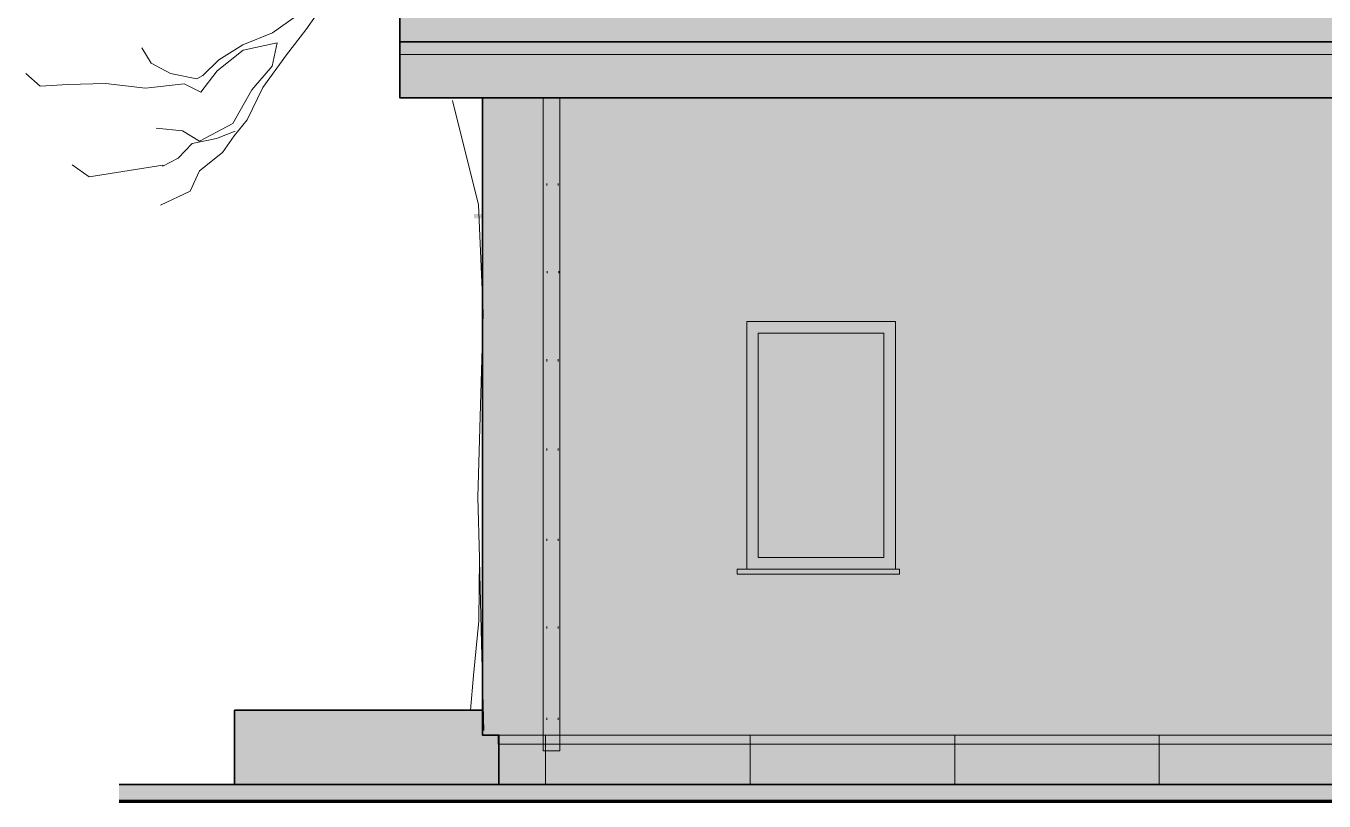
# Model space of a CAD drawing. Header units: millimetres. Extents: x -13512 to 8923, y -6533 to 5096.
# Drawn here: x -7249 to -6463, y -3096 to -2627 of the extents above; entities that cross this region are included whole.
import ezdxf

# ---------------------------------------------------------------- set-up
doc = ezdxf.new("R2010")
doc.units = ezdxf.units.MM
for name, color, linetype, lineweight in [('A-ELEWACJA CIENKA', 11, 'Continuous', 13), ('A-murowane', 3, 'Continuous', 35), ('A-RYS ELEWACJI', 30, 'Continuous', 35), ('A-wykończenie', 4, 'Continuous', 5), ('B-CIENIE', 251, 'Continuous', 0), ('B-DACHÓWKA', 250, 'Continuous', 0), ('B-materiały', 9, 'Continuous', 0), ('B-STOLARKA OKIENNA', 32, 'Continuous', 0), ('B-SZKŁO', 153, 'Continuous', 0)]:
    doc.layers.add(name, color=color, linetype=linetype, lineweight=lineweight)
doc.layers.add('B-BIAŁY ELEM', color=7, linetype='Continuous', lineweight=0, true_color=0xf0f0f0)

# ---------------------------------------------------------------- blocks, each defined once
blk = doc.blocks.new('A$C78E45FC7')
at = {"layer": 'A-ELEWACJA CIENKA'}
h = blk.add_hatch(dxfattribs=at)
h.set_pattern_fill('ANGLE', color=256)
h.set_pattern_definition([(0, (8985.34, 2658.096), (0, 6.985), [5.08, -1.905]), (90, (8985.34, 2658.096), (-6.985, 4e-16), [5.08, -1.905])])
h.paths.add_polyline_path([(10, -51.86), (0, -51.86), (0, -53.14), (10, -53.14)])
h.paths.add_polyline_path([(0, -51.86), (-1.09, -51.86), (-1.09, -53.14), (0, -53.14)])
h.paths.add_polyline_path([(11.15, -51.86), (10, -51.86), (10, -53.14), (11.15, -53.14)])
h = blk.add_hatch(dxfattribs=at)
h.set_pattern_fill('ANGLE', color=256)
h.set_pattern_definition([(0, (8985.6306, 2604.956), (0, 6.985), [5.08, -1.905]), (90, (8985.6306, 2604.956), (-6.985, 4e-16), [5.08, -1.905])])
h.paths.add_polyline_path([(10.29, -105), (0.29, -105), (0.29, -106.28), (10.29, -106.28)])
h.paths.add_polyline_path([(0.29, -105), (-0.8, -105), (-0.8, -106.28), (0.29, -106.28)])
h.paths.add_polyline_path([(11.44, -105), (10.29, -105), (10.29, -106.28), (11.44, -106.28)])
h = blk.add_hatch(dxfattribs=at)
h.set_pattern_fill('ANGLE', color=256)
h.set_pattern_definition([(0, (8985.34, 2551.525), (0, 6.985), [5.08, -1.905]), (90, (8985.34, 2551.525), (-6.985, 4e-16), [5.08, -1.905])])
h.paths.add_polyline_path([(10, -158.43), (0, -158.43), (0, -159.71), (10, -159.71)])
h.paths.add_polyline_path([(0, -158.43), (-1.09, -158.43), (-1.09, -159.71), (0, -159.71)])
h.paths.add_polyline_path([(11.15, -158.43), (10, -158.43), (10, -159.71), (11.15, -159.71)])
h = blk.add_hatch(dxfattribs=at)
h.set_pattern_fill('ANGLE', color=256)
h.set_pattern_definition([(0, (8985.34, 2497.531), (0, 6.985), [5.08, -1.905]), (90, (8985.34, 2497.531), (-6.985, 4e-16), [5.08, -1.905])])
h.paths.add_polyline_path([(10, -212.42), (0, -212.42), (0, -213.7), (10, -213.7)])
h.paths.add_polyline_path([(0, -212.42), (-1.09, -212.42), (-1.09, -213.7), (0, -213.7)])
h.paths.add_polyline_path([(11.15, -212.42), (10, -212.42), (10, -213.7), (11.15, -213.7)])
h = blk.add_hatch(dxfattribs=at)
h.set_pattern_fill('ANGLE', color=256)
h.set_pattern_definition([(0, (8985.34, 2442.893), (0, 6.985), [5.08, -1.905]), (90, (8985.34, 2442.893), (-6.985, 4e-16), [5.08, -1.905])])
h.paths.add_polyline_path([(10, -267.06), (0, -267.06), (0, -268.34), (10, -268.34)])
h.paths.add_polyline_path([(0, -267.06), (-1.09, -267.06), (-1.09, -268.34), (0, -268.34)])
h.paths.add_polyline_path([(11.15, -267.06), (10, -267.06), (10, -268.34), (11.15, -268.34)])
h = blk.add_hatch(dxfattribs=at)
h.set_pattern_fill('ANGLE', color=256)
h.set_pattern_definition([(0, (8985.34, 2389.703), (0, 6.985), [5.08, -1.905]), (90, (8985.34, 2389.703), (-6.985, 4e-16), [5.08, -1.905])])
h.paths.add_polyline_path([(10, -320.25), (0, -320.25), (0, -321.53), (10, -321.53)])
h.paths.add_polyline_path([(0, -320.25), (-1.09, -320.25), (-1.09, -321.53), (0, -321.53)])
h.paths.add_polyline_path([(11.15, -320.25), (10, -320.25), (10, -321.53), (11.15, -321.53)])
h = blk.add_hatch(dxfattribs=at)
h.set_pattern_fill('ANGLE', color=256)
h.set_pattern_definition([(0, (8985.34, 2334.3265), (0, 6.985), [5.08, -1.905]), (90, (8985.34, 2334.3265), (-6.985, 4e-16), [5.08, -1.905])])
h.paths.add_polyline_path([(10, -375.63), (0, -375.63), (0, -376.91), (10, -376.91)])
h.paths.add_polyline_path([(0, -375.63), (-1.09, -375.63), (-1.09, -376.91), (0, -376.91)])
h.paths.add_polyline_path([(11.15, -375.63), (10, -375.63), (10, -376.91), (11.15, -376.91)])
at = {"layer": 'B-STOLARKA OKIENNA', "true_color": 0x636466, "transparency": 33554687}
h = blk.add_hatch(color=251, dxfattribs=at)
h.dxf.hatch_style = 1
h.paths.add_polyline_path([(10, 0), (0, 0), (0, -395.65), (10, -395.65)])
at = {"layer": 'A-ELEWACJA CIENKA'}
blk.add_lwpolyline([(0, 0), (10, 0), (10, -395.65), (0, -395.65)], close=True, dxfattribs=at)
blk = doc.blocks.new('A$C557A236E')
at = {"layer": 'B-materiały'}
for p, q in [((-1445.35, -495.5), (-1457.01, -511.89)), ((-1477.07, -513.73), (-1462.58, -503.31)), ((-1494.99, -520.88), (-1477.07, -513.73)), ((-1457.01, -511.89), (-1468.7, -526.93)), ((-1556.24, -522.67), (-1550.53, -532.1)), ((-1494.91, -524.23), (-1510.68, -536.69)), ((-1509.51, -529.96), (-1494.99, -520.88)), ((-1474.24, -519.69), (-1494.91, -524.23)), ((-1477.24, -533.84), (-1474.24, -519.69)), ((-1550.53, -532.1), (-1538.79, -538.29)), ((-1519.33, -539.59), (-1509.51, -529.96)), ((-1489.61, -548.23), (-1477.24, -533.84)), ((-1468.7, -526.93), (-1482.95, -546.72)), ((-1617.71, -546.08), (-1626.36, -538.29)), ((-1538.79, -538.29), (-1522.84, -541.54)), ((-1522.84, -541.54), (-1519.33, -539.59)), ((-1510.68, -536.69), (-1520.42, -549.67)), ((-1600.98, -544.99), (-1617.71, -546.08)), ((-1578.2, -544.42), (-1600.98, -544.99)), ((-1554, -547.16), (-1578.2, -544.42)), ((-1530.6, -544.57), (-1554, -547.16)), ((-1520.42, -549.67), (-1530.6, -544.57)), ((-1501.17, -568.63), (-1489.61, -548.23)), ((-1482.95, -546.72), (-1492.51, -566.4)), ((-1352.46, -617.87), (-1368.12, -554.57)), ((-1547.52, -571.48), (-1531.57, -573.1)), ((-1531.57, -573.1), (-1521.34, -579.29)), ((-1521.34, -579.29), (-1501.17, -568.63)), ((-1499.71, -573.29), (-1511, -577.59)), ((-1492.51, -566.4), (-1500.32, -575.99)), ((-1525.67, -580.64), (-1534.16, -589.57)), ((-1511, -577.59), (-1525.67, -580.64)), ((-1500.32, -575.99), (-1507.43, -586.22)), ((-1507.43, -586.22), (-1521.23, -597.29)), ((-1588.18, -600.98), (-1598.37, -593.6)), ((-1543.44, -593.82), (-1588.18, -600.98)), ((-1543.43, -594.49), (-1543.44, -593.82)), ((-1534.16, -589.57), (-1543.43, -594.49)), ((-1521.23, -597.29), (-1526.96, -609.5)), ((-1526.96, -609.5), (-1544.85, -617.99)), ((-1349.47, -683.49), (-1352.46, -617.87)), ((-1352.71, -794.85), (-1349.47, -683.49)), ((-1351.79, -831.7), (-1352.71, -794.85)), ((-1352.18, -869.92), (-1351.79, -831.7)), ((-1350.5, -883.29), (-1351.76, -833.04)), ((-1355.37, -902.85), (-1352.18, -869.92)), ((-1349.17, -936.21), (-1350.5, -883.29)), ((-1357.24, -923.98), (-1355.37, -902.85))]:
    blk.add_line(p, q, dxfattribs=at)

msp = doc.modelspace()

# ---------------------------------------------------------------- hatches: boundary and pattern name
at = {"layer": 'A-ELEWACJA CIENKA'}
h = msp.add_hatch(dxfattribs=at)
h.set_pattern_fill('AR-RSHKE', color=256, scale=0.1)
h.paths.add_polyline_path([(-6662.4, -2206.38), (-6755.4, -2206.38), (-6755.4, -2117.4), (-7022.4, -2117.4), (-7022.4, -2636.63), (-6126.4, -2636.63), (-5622.4, -2636.63), (-5622.4, -2117.4), (-6662.4, -2117.4)])
h.paths.add_polyline_path([(-6626.4, -2490.81), (-6626.4, -2565.56), (-6704.4, -2565.56), (-6704.4, -2490.81)], flags=16)
h.paths.add_polyline_path([(-6631.4, -2494.31), (-6631.4, -2558.56), (-6699.4, -2558.56), (-6699.4, -2494.31)], flags=0)
h.paths.add_polyline_path([(-6633.4, -2495.81), (-6633.4, -2555.56), (-6697.4, -2555.56), (-6697.4, -2495.81)], flags=0)
h.paths.add_polyline_path([(-6006.4, -2490.81), (-5928.4, -2490.81), (-5928.4, -2565.56), (-6006.4, -2565.56)], flags=16)
h.paths.add_polyline_path([(-6001.4, -2494.31), (-5933.4, -2494.31), (-5933.4, -2558.56), (-6001.4, -2558.56)], flags=0)
h.paths.add_polyline_path([(-5999.4, -2495.81), (-5935.4, -2495.81), (-5935.4, -2555.56), (-5999.4, -2555.56)], flags=0)
at = {"layer": 'A-ELEWACJA CIENKA', "true_color": 0x3b3b3b}
h = msp.add_hatch(color=250, dxfattribs=at)
h.dxf.hatch_style = 1
h.paths.add_polyline_path([(-6719.88, -2955.94), (-6818.26, -2955.94), (-6818.26, -2958.94), (-6719.88, -2958.94)])
at = {"layer": 'A-ELEWACJA CIENKA'}
h = msp.add_hatch(dxfattribs=at)
h.set_pattern_fill('LINE', color=256, scale=39, angle=90)
h.paths.add_polyline_path([(-6172.4, -3056.37), (-6962.4, -3056.37), (-6962.4, -3086.37), (-6172.4, -3086.37)])
h.paths.add_polyline_path([(-6962.4, -3056.37), (-6962.4, -3061.92)])
at = {"layer": 'A-murowane'}
h = msp.add_hatch(color=256, dxfattribs=at)
h.dxf.hatch_style = 1
h.paths.add_polyline_path([(-6128.97, -2740.77), (-5666.91, -2740.77), (-5666.91, -2743.42), (-6128.97, -2743.42)])
h.paths.add_polyline_path([(-6522.97, -2740.87), (-6128.97, -2740.66), (-6128.97, -2743.42), (-6522.97, -2743.42)])
h.paths.add_polyline_path([(-6977.4, -2740.77), (-6522.97, -2740.77), (-6522.97, -2743.42), (-6977.4, -2743.42)])
at = {"layer": 'B-BIAŁY ELEM', "transparency": 33554687}
h = msp.add_hatch(color=256, dxfattribs=at)
h.dxf.hatch_style = 1
h.paths.add_polyline_path([(-5672.4, -2670.37), (-6126.4, -2670.37), (-6972.4, -2670.37), (-6972.4, -2804.37), (-6972.4, -2954.37), (-6972.4, -3056.37), (-6962.4, -3056.37), (-6172.4, -3056.37), (-6172.4, -3041.37), (-6087.4, -3041.37), (-6087.4, -2805.94), (-6087.4, -2806.69), (-5672.4, -2805.19)])
h.paths.add_polyline_path([(-6722.4, -2805.94), (-6722.4, -2955.94), (-6812.4, -2955.94), (-6812.4, -2805.94)], flags=16)
h.paths.add_polyline_path([(-6729.4, -2812.94), (-6729.4, -2948.94), (-6805.4, -2948.94), (-6805.4, -2812.94)], flags=0)
h.paths.add_polyline_path([(-6447.4, -2805.94), (-6267.4, -2805.94), (-6267.4, -2955.94), (-6447.4, -2955.94)], flags=16)
h.paths.add_polyline_path([(-6440.4, -2812.94), (-6364.4, -2812.94), (-6364.4, -2948.94), (-6440.4, -2948.94)], flags=0)
h.paths.add_polyline_path([(-6350.4, -2812.94), (-6274.4, -2812.94), (-6274.4, -2948.94), (-6350.4, -2948.94)], flags=0)
at = {"layer": 'B-CIENIE', "transparency": 33554470}
h = msp.add_hatch(color=0, dxfattribs=at)
h.dxf.hatch_style = 1
h.paths.add_polyline_path([(-6972.4, -2670.37), (-5671.91, -2670.19), (-5671.91, -2690.98), (-6972.4, -2691.34)])
at = {"layer": 'B-CIENIE', "transparency": 33554503}
h = msp.add_hatch(color=0, dxfattribs=at)
h.dxf.hatch_style = 1
h.paths.add_polyline_path([(-6812.4, -2805.94), (-6721.99, -2805.94), (-6721.99, -2955.94), (-6735.91, -2955.94), (-6735.91, -2819.78), (-6812.4, -2819.78)])
h = msp.add_hatch(color=0, dxfattribs=at)
h.dxf.hatch_style = 1
h.paths.add_polyline_path([(-6728.91, -2812.95), (-6804.91, -2812.95), (-6804.91, -2817.55), (-6731.86, -2817.55), (-6731.86, -2948.95), (-6728.91, -2948.95)])
at = {"layer": 'B-CIENIE', "true_color": 0x000000, "transparency": 33554666}
h = msp.add_hatch(color=18, dxfattribs=at)
h.dxf.hatch_style = 1
h.paths.add_polyline_path([(-6962.89, -3056.37), (-6172.4, -3056.37), (-6172.4, -3061.92), (-6962.89, -3061.92)])
at = {"layer": 'B-DACHÓWKA', "transparency": 33554636}
h = msp.add_hatch(color=256, dxfattribs=at)
h.dxf.hatch_style = 1
h.paths.add_polyline_path([(-7022.4, -2117.4), (-7022.4, -2636.63), (-6126.4, -2636.63), (-5622.4, -2636.63), (-5622.4, -2117.4), (-6662.4, -2117.4), (-6662.4, -2206.38), (-6755.4, -2206.38), (-6755.4, -2117.4)])
h.paths.add_polyline_path([(-6704.4, -2490.81), (-6626.4, -2490.81), (-6626.4, -2565.56), (-6704.4, -2565.56)], flags=16)
h.paths.add_polyline_path([(-6699.4, -2494.31), (-6631.4, -2494.31), (-6631.4, -2558.56), (-6699.4, -2558.56)], flags=0)
h.paths.add_polyline_path([(-6697.4, -2495.81), (-6633.4, -2495.81), (-6633.4, -2555.56), (-6697.4, -2555.56)], flags=0)
h.paths.add_polyline_path([(-6006.4, -2490.81), (-5928.4, -2490.81), (-5928.4, -2565.56), (-6006.4, -2565.56)], flags=16)
h.paths.add_polyline_path([(-6001.4, -2494.31), (-5933.4, -2494.31), (-5933.4, -2558.56), (-6001.4, -2558.56)], flags=0)
h.paths.add_polyline_path([(-5999.4, -2495.81), (-5935.4, -2495.81), (-5935.4, -2555.56), (-5999.4, -2555.56)], flags=0)
h = msp.add_hatch(color=256, dxfattribs=at)
h.dxf.hatch_style = 1
h.paths.add_polyline_path([(-5622.4, -2636.63), (-7022.4, -2636.63), (-7022.4, -2644.3), (-5622.4, -2644.3)])
h = msp.add_hatch(color=256, dxfattribs=at)
h.dxf.hatch_style = 1
h.paths.add_polyline_path([(-5622.4, -2644.3), (-7022.4, -2644.3), (-7022.4, -2670.37), (-5622.4, -2670.37)])
h = msp.add_hatch(color=256, dxfattribs=at)
h.dxf.hatch_style = 1
h.paths.add_polyline_path([(-6962.4, -3086.37), (-6962.4, -3061.92), (-6962.89, -3061.92), (-6962.89, -3056.37), (-6972.4, -3056.37), (-6972.4, -3041.37), (-7122.4, -3041.37), (-7122.4, -3086.37)])
h = msp.add_hatch(color=256, dxfattribs=at)
h.dxf.hatch_style = 1
h.paths.add_polyline_path([(-6172.4, -3086.37), (-6172.4, -3061.92), (-6962.4, -3061.92), (-6962.4, -3086.37)])
at = {"layer": 'B-materiały'}
h = msp.add_hatch(dxfattribs=at)
h.set_pattern_fill('AR-HBONE', color=256, scale=0.1)
h.set_pattern_definition([(45, (-12201.442, -190.132), (1e-15, 14.36841), [30.48, -10.16]), (135, (-12194.258, -182.948), (1e-15, 14.36841), [30.48, -10.16])])
h.paths.add_polyline_path([(-5458.36, -3096.37), (-7192.4, -3096.37), (-7192.4, -3086.37), (-5458.36, -3086.37)])
at = {"layer": 'B-STOLARKA OKIENNA', "transparency": 33554628}
h = msp.add_hatch(color=256, dxfattribs=at)
h.dxf.hatch_style = 1
h.paths.add_polyline_path([(-1795.77, -2805.94), (-1885.77, -2805.94), (-1885.77, -2955.94), (-1795.77, -2955.94)])
h.paths.add_polyline_path([(-1802.77, -2948.94), (-1878.77, -2948.94), (-1878.77, -2812.94), (-1802.77, -2812.94)], flags=16)
h.paths.add_polyline_path([(-1317.77, -2955.94), (-1317.77, -2805.94), (-1407.77, -2805.94), (-1407.77, -2955.94)])
h.paths.add_polyline_path([(-1400.77, -2948.94), (-1400.77, -2812.94), (-1324.77, -2812.94), (-1324.77, -2948.94)], flags=16)
h.paths.add_polyline_path([(-6812.4, -2955.94), (-6722.4, -2955.94), (-6722.4, -2805.94), (-6812.4, -2805.94)])
h.paths.add_polyline_path([(-6805.4, -2812.94), (-6729.4, -2812.94), (-6729.4, -2948.94), (-6805.4, -2948.94)], flags=16)
at = {"layer": 'B-SZKŁO', "transparency": 33554544}
h = msp.add_hatch(color=256, dxfattribs=at)
h.dxf.hatch_style = 1
h.paths.add_polyline_path([(-6729.4, -2948.95), (-6805.4, -2948.95), (-6805.4, -2812.95), (-6729.4, -2812.95)])

# ---------------------------------------------------------------- linework, layer by layer
at = {"layer": 'A-ELEWACJA CIENKA'}
for p, q in [((-5622.4, -2644.3), (-7022.4, -2644.3)), ((-6972.4, -2954.37), (-6972.4, -2804.37)), ((-6497.4, -3056.37), (-6962.4, -3056.37))]:
    msp.add_line(p, q, dxfattribs=at)
for points in [[(-7022.4, -2644.3), (-5622.4, -2644.3), (-5622.4, -2670.37), (-7022.4, -2670.37)], [(-6812.4, -2805.94), (-6722.4, -2805.94), (-6722.4, -2955.94), (-6812.4, -2955.94)], [(-6805.4, -2812.94), (-6729.4, -2812.94), (-6729.4, -2948.94), (-6805.4, -2948.94)]]:
    msp.add_lwpolyline(points, close=True, dxfattribs=at)
at = {"layer": 'A-ELEWACJA CIENKA', "color": 252}
msp.add_lwpolyline([(-6719.88, -2955.94), (-6818.26, -2955.94), (-6818.26, -2958.94), (-6719.88, -2958.94), (-6719.88, -2955.94), (-6719.88, -2955.94)], dxfattribs=at)
at = {"layer": 'A-RYS ELEWACJI'}
for p, q in [((-7022.4, -2117.4), (-7022.4, -2636.63)), ((-7192.4, -3086.37), (-5462.34, -3086.37))]:
    msp.add_line(p, q, dxfattribs=at)
for points in [[(-7022.4, -2636.63), (-6126.4, -2636.63), (-7022.4, -2636.63), (-7022.4, -2670.37), (-6126.4, -2670.37)], [(-6972.4, -2670.37), (-6972.4, -2804.37), (-6972.4, -2804.37), (-6972.4, -2954.37), (-6972.4, -2954.37), (-6972.4, -3056.37), (-6962.4, -3056.37), (-6962.4, -3086.37)], [(-6972.4, -3041.37), (-7122.4, -3041.37), (-7122.4, -3086.37)]]:
    msp.add_lwpolyline(points, dxfattribs=at)
at = {"layer": 'A-wykończenie', "lineweight": 120}
msp.add_line((-7192.4, -3096.37), (-5462.34, -3096.37), dxfattribs=at)
at = {"layer": 'B-CIENIE', "color": 18, "true_color": 0x000000, "transparency": 33554503}
msp.add_lwpolyline([(-6962.89, -3056.37), (-6172.4, -3056.37), (-6172.4, -3061.92), (-6962.89, -3061.92), (-6962.89, -3056.37)], dxfattribs=at)
at = {"layer": 'B-DACHÓWKA', "transparency": 33554636}
msp.add_lwpolyline([(-7022.4, -2636.63), (-5622.4, -2636.63), (-5622.4, -2644.3), (-7022.4, -2644.3)], close=True, dxfattribs=at)
at = {"layer": 'B-STOLARKA OKIENNA'}
msp.add_line((-6962.4, -3086.37), (-7122.4, -3086.37), dxfattribs=at)

# ---------------------------------------------------------------- block references
at = {"layer": 'A-ELEWACJA CIENKA'}
for name, p in [('A$C557A236E', (-5622.4, -2117.4)), ('A$C78E45FC7', (-6935.59, -2670.37))]:
    msp.add_blockref(name, p, dxfattribs=at)

doc.saveas('drawing.dxf')
